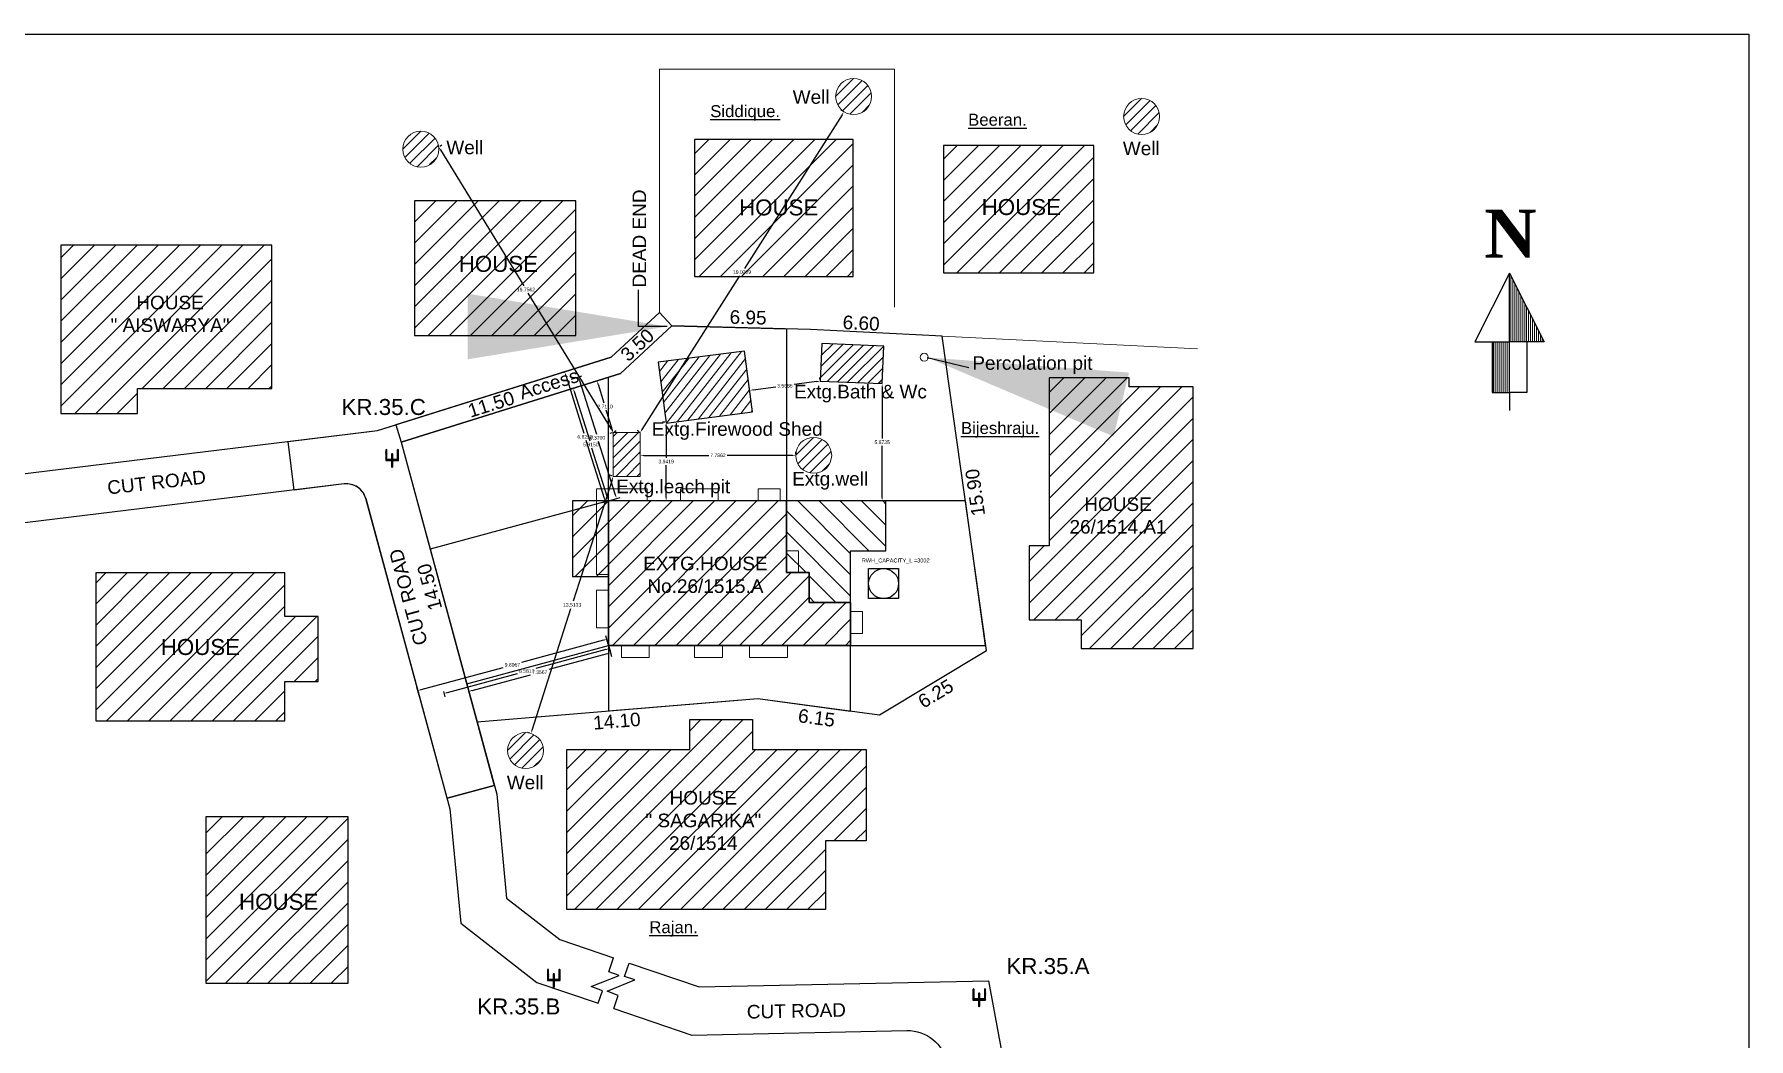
# Model space of a CAD drawing. Header units: metres. Extents: x 14 to 203, y 4 to 269.
# Drawn here: x 69.4 to 155.3, y 57.3 to 107.6 of the extents above; entities that cross this region are included whole.
import ezdxf

# ---------------------------------------------------------------- set-up
doc = ezdxf.new("R2010")
doc.units = ezdxf.units.M
doc.header["$MEASUREMENT"] = 0
doc.linetypes.add('ACAD_ISO02W100', pattern=[15, 12, -3])
for name, color, linetype, plot in [('BLK_1_COVERED_AREA', 140, 'Continuous', False), ('CULD_1', 6, 'Continuous', False), ('DIST_BETWEEN_BLK_2_BLK_1', 130, 'Continuous', False), ('DIST_BETWEEN_BLK_2_BLK_3', 130, 'Continuous', False), ('DIST_BETWEEN_BLK_3_BLK_1', 130, 'Continuous', False), ('DIST_CL_ROAD', 7, 'Continuous', False), ('DIST_WELL', 7, 'Continuous', False), ('LANE_1', 5, 'Continuous', False), ('PLOT_BOUNDARY', 70, 'Continuous', False), ('RWH', 130, 'Continuous', False), ('SHORTEST_DIST_TO_ROAD', 7, 'Continuous', False), ('WASTE_DISPOSAL', 7, 'Continuous', False), ('WELL', 7, 'Continuous', False)]:
    doc.layers.add(name, color=color, linetype=linetype, plot=plot)
for name, color, linetype in [('BLK_1_LVL_0_BLDG_FOOT_PRINT', 1, 'Continuous'), ('BLK_2_COVERED_AREA', 140, 'Continuous'), ('BLK_2_LVL_0_BLDG_FOOT_PRINT', 1, 'Continuous'), ('BLK_3_COVERED_AREA', 140, 'Continuous'), ('BLK_3_LVL_0_BLDG_FOOT_PRINT', 1, 'Continuous'), ('BLK_3_LVL_0_FRONT_YARD', 2, 'Continuous'), ('BLK_3_LVL_0_REAR_YARD', 11, 'Continuous'), ('BLK_3_LVL_0_SIDE_YARD1', 171, 'Continuous'), ('BLK_3_LVL_0_SIDE_YARD2', 102, 'Continuous'), ('BLK_3_MAX_HEIGHT_CAL', 7, 'Continuous'), ('BLK_3_SHADE_OVERHANG', 6, 'Continuous')]:
    doc.layers.add(name, color=color, linetype=linetype)
doc.styles.get("Standard").update_dxf_attribs({"font": 'ARIAL.TTF'})
doc.dimstyles.get("Standard").update_dxf_attribs({"dimtxt": 0.18, "dimasz": 0.18, "dimexe": 0.18, "dimexo": 0.0625, "dimgap": 0.09, "dimtad": 0, "dimtih": 1, "dimtoh": 1, "dimdec": 4, "dimzin": 0, "dimdsep": 46, "dimtxsty": 'Standard', "dimcen": 0.09, "dimadec": 0, "dimazin": 0, "dimtfac": 1, "dimtdec": 4, "dimtofl": 0, "dimtmove": 0, "dimatfit": 3, "dimfxl": 1, "dimtolj": 1, "dimtzin": 0, "dimarcsym": 0})
doc.dimstyles.new('two', dxfattribs={"dimtxt": 15, "dimasz": 10, "dimexe": 0.18, "dimexo": 0.0625, "dimgap": 0.09, "dimtad": 0, "dimdec": 0, "dimzin": 0, "dimdsep": 46, "dimtxsty": 'Standard', "dimcen": 0.09, "dimadec": 0, "dimazin": 0, "dimtfac": 1, "dimtdec": 0, "dimtofl": 0, "dimtmove": 0, "dimatfit": 3, "dimfxl": 0.18, "dimtolj": 1, "dimtzin": 0, "dimarcsym": 0})
pattern_1 = [(45, (-4723.24305, 377.61455), (-0.265165043, 0.265165043), [])]
pattern_2 = [(45, (-4723.24305, 377.61455), (-0.53033009, 0.53033009), [])]

# ---------------------------------------------------------------- blocks, each defined once
blk = doc.blocks.new('*D89')
at = {"layer": 'Defpoints', "color": 0, "transparency": 16777216}
for p in [(99.775, 86.487), (99.775, 86.487), (107.562, 86.487)]:
    blk.add_point(p, dxfattribs=at)
at = {"layer": 'DIST_WELL', "color": 0, "lineweight": -2, "transparency": 16777216}
for p, q in [((99.775, 86.55), (99.775, 86.667)), ((99.955, 86.487), (103.207, 86.487)), ((107.382, 86.487), (104.131, 86.487)), ((107.562, 86.55), (107.562, 86.667))]:
    blk.add_line(p, q, dxfattribs=at)
at = {"layer": 'DIST_WELL', "color": 0, "transparency": 16777216}
for points in [[(99.955, 86.517), (99.955, 86.457), (99.775, 86.487)], [(107.382, 86.517), (107.382, 86.457), (107.562, 86.487)]]:
    blk.add_solid(points, dxfattribs=at)
at = {"layer": 'DIST_WELL', "color": 0, "transparency": 16777216, "insert": (103.669, 86.487), "char_height": 0.18, "attachment_point": 5}
blk.add_mtext('\\A1;7.7862', dxfattribs=at)
blk = doc.blocks.new('*D90')
at = {"layer": 'Defpoints', "color": 0, "transparency": 16777216}
for p in [(97.613, 90.223), (97.613, 90.223), (98.425, 87.636)]:
    blk.add_point(p, dxfattribs=at)
at = {"layer": 'DIST_WELL', "color": 0, "lineweight": -2, "transparency": 16777216}
for p, q in [((97.554, 90.204), (97.442, 90.169)), ((97.667, 90.051), (97.962, 89.111)), ((98.372, 87.808), (98.077, 88.748)), ((98.366, 87.617), (98.254, 87.582))]:
    blk.add_line(p, q, dxfattribs=at)
at = {"layer": 'DIST_WELL', "color": 0, "transparency": 16777216}
for points in [[(97.696, 90.06), (97.639, 90.042), (97.613, 90.223)], [(98.4, 87.817), (98.343, 87.799), (98.425, 87.636)]]:
    blk.add_solid(points, dxfattribs=at)
at = {"layer": 'DIST_WELL', "color": 0, "transparency": 16777216, "insert": (98.019, 88.929), "char_height": 0.18, "attachment_point": 5}
blk.add_mtext('\\A1;2.7110', dxfattribs=at)
blk = doc.blocks.new('*D91')
at = {"layer": 'Defpoints', "color": 0, "transparency": 16777216}
for p in [(89.688, 101.934), (89.688, 101.934), (98.425, 87.636)]:
    blk.add_point(p, dxfattribs=at)
at = {"layer": 'DIST_WELL', "color": 0, "lineweight": -2, "transparency": 16777216}
for p, q in [((89.741, 101.967), (89.842, 102.028)), ((89.782, 101.78), (93.946, 94.967)), ((98.332, 87.79), (94.168, 94.603)), ((98.479, 87.669), (98.579, 87.73))]:
    blk.add_line(p, q, dxfattribs=at)
at = {"layer": 'DIST_WELL', "color": 0, "transparency": 16777216}
for points in [[(89.807, 101.796), (89.756, 101.765), (89.688, 101.934)], [(98.357, 87.805), (98.306, 87.774), (98.425, 87.636)]]:
    blk.add_solid(points, dxfattribs=at)
at = {"layer": 'DIST_WELL', "color": 0, "transparency": 16777216, "insert": (94.057, 94.785), "char_height": 0.18, "attachment_point": 5}
blk.add_mtext('\\A1;16.7562', dxfattribs=at)
blk = doc.blocks.new('*D92')
at = {"layer": 'Defpoints', "color": 0, "transparency": 16777216}
for p in [(109.978, 103.689), (109.978, 103.689), (99.775, 87.636)]:
    blk.add_point(p, dxfattribs=at)
at = {"layer": 'DIST_WELL', "color": 0, "lineweight": -2, "transparency": 16777216}
for p, q in [((109.881, 103.537), (104.992, 95.845)), ((109.925, 103.723), (109.826, 103.786)), ((99.872, 87.788), (104.761, 95.481)), ((99.723, 87.67), (99.624, 87.733))]:
    blk.add_line(p, q, dxfattribs=at)
at = {"layer": 'DIST_WELL', "color": 0, "transparency": 16777216}
for points in [[(109.856, 103.553), (109.907, 103.521), (109.978, 103.689)], [(99.847, 87.804), (99.897, 87.772), (99.775, 87.636)]]:
    blk.add_solid(points, dxfattribs=at)
at = {"layer": 'DIST_WELL', "color": 0, "transparency": 16777216, "insert": (104.877, 95.663), "char_height": 0.18, "attachment_point": 5}
blk.add_mtext('\\A1;19.0209', dxfattribs=at)
blk = doc.blocks.new('*D93')
at = {"layer": 'Defpoints', "color": 0, "transparency": 16777216}
for p in [(98.425, 85.436), (94.311, 72.564), (94.311, 72.564)]:
    blk.add_point(p, dxfattribs=at)
at = {"layer": 'DIST_WELL', "color": 0, "lineweight": -2, "transparency": 16777216}
for p, q in [((98.371, 85.265), (96.427, 79.182)), ((98.366, 85.455), (98.254, 85.491)), ((94.366, 72.736), (96.31, 78.818)), ((94.252, 72.583), (94.14, 72.619))]:
    blk.add_line(p, q, dxfattribs=at)
at = {"layer": 'DIST_WELL', "color": 0, "transparency": 16777216}
for points in [[(98.342, 85.274), (98.399, 85.256), (98.425, 85.436)], [(94.338, 72.745), (94.395, 72.727), (94.311, 72.564)]]:
    blk.add_solid(points, dxfattribs=at)
at = {"layer": 'DIST_WELL', "color": 0, "transparency": 16777216, "insert": (96.368, 79), "char_height": 0.18, "attachment_point": 5}
blk.add_mtext('\\A1;13.5133', dxfattribs=at)
blk = doc.blocks.new('*D94')
at = {"layer": 'Defpoints', "color": 0, "transparency": 16777216}
for p in [(98.192, 76.975), (91.092, 75.05), (91.194, 74.671)]:
    blk.add_point(p, dxfattribs=at)
at = {"layer": 'SHORTEST_DIST_TO_ROAD', "color": 0, "lineweight": -2, "transparency": 16777216}
for p, q in [((98.121, 76.549), (95.207, 75.759)), ((98.208, 76.914), (98.342, 76.423)), ((91.108, 74.989), (91.241, 74.498)), ((91.368, 74.718), (94.282, 75.508))]:
    blk.add_line(p, q, dxfattribs=at)
at = {"layer": 'SHORTEST_DIST_TO_ROAD', "color": 0, "transparency": 16777216}
for points in [[(98.113, 76.578), (98.129, 76.52), (98.295, 76.596)], [(91.36, 74.747), (91.376, 74.689), (91.194, 74.671)]]:
    blk.add_solid(points, dxfattribs=at)
at = {"layer": 'SHORTEST_DIST_TO_ROAD', "color": 0, "transparency": 16777216, "insert": (94.744, 75.634), "char_height": 0.18, "attachment_point": 5}
blk.add_mtext('\\A1;7.3567', dxfattribs=at)
blk = doc.blocks.new('*D66')
at = {"layer": 'Defpoints', "color": 0, "transparency": 16777216}
for p in [(98.192, 76.975), (89.909, 74.729), (89.953, 74.568)]:
    blk.add_point(p, dxfattribs=at)
at = {"layer": 'DIST_CL_ROAD', "color": 0, "lineweight": -2, "transparency": 16777216}
for p, q in [((98.062, 76.766), (94.558, 75.817)), ((98.208, 76.914), (98.283, 76.64)), ((90.127, 74.615), (93.631, 75.565)), ((89.926, 74.669), (90, 74.394))]:
    blk.add_line(p, q, dxfattribs=at)
at = {"layer": 'DIST_CL_ROAD', "color": 0, "transparency": 16777216}
for points in [[(98.054, 76.795), (98.07, 76.738), (98.236, 76.814)], [(90.119, 74.644), (90.135, 74.586), (89.953, 74.568)]]:
    blk.add_solid(points, dxfattribs=at)
at = {"layer": 'DIST_CL_ROAD', "color": 0, "transparency": 16777216, "insert": (94.094, 75.691), "char_height": 0.18, "attachment_point": 5}
blk.add_mtext('\\A1;8.5817', dxfattribs=at)
blk = doc.blocks.new('*D96')
at = {"layer": 'Defpoints', "color": 0, "transparency": 16777216}
for p in [(96.42, 89.848), (96.42, 89.848), (98.192, 84.205)]:
    blk.add_point(p, dxfattribs=at)
at = {"layer": 'SHORTEST_DIST_TO_ROAD', "color": 0, "lineweight": -2, "transparency": 16777216}
for p, q in [((96.361, 89.829), (96.248, 89.794)), ((96.474, 89.676), (97.249, 87.208)), ((98.138, 84.376), (97.363, 86.844)), ((98.132, 84.186), (98.02, 84.151))]:
    blk.add_line(p, q, dxfattribs=at)
at = {"layer": 'SHORTEST_DIST_TO_ROAD', "color": 0, "transparency": 16777216}
for points in [[(96.503, 89.685), (96.445, 89.667), (96.42, 89.848)], [(98.167, 84.385), (98.109, 84.367), (98.192, 84.205)]]:
    blk.add_solid(points, dxfattribs=at)
at = {"layer": 'SHORTEST_DIST_TO_ROAD', "color": 0, "transparency": 16777216, "insert": (97.306, 87.026), "char_height": 0.18, "attachment_point": 5}
blk.add_mtext('\\A1;5.9150', dxfattribs=at)
blk = doc.blocks.new('*D98')
at = {"layer": 'Defpoints', "color": 0, "transparency": 16777216}
for p in [(96.284, 90.282), (96.685, 90.408), (98.192, 84.205)]:
    blk.add_point(p, dxfattribs=at)
at = {"layer": 'DIST_CL_ROAD', "color": 0, "lineweight": -2, "transparency": 16777216}
for p, q in [((96.344, 90.301), (96.857, 90.462)), ((96.739, 90.236), (97.582, 87.551)), ((98.539, 84.502), (97.696, 87.187)), ((98.252, 84.223), (98.765, 84.385))]:
    blk.add_line(p, q, dxfattribs=at)
at = {"layer": 'DIST_CL_ROAD', "color": 0, "transparency": 16777216}
for points in [[(96.768, 90.245), (96.71, 90.227), (96.685, 90.408)], [(98.568, 84.511), (98.511, 84.493), (98.593, 84.331)]]:
    blk.add_solid(points, dxfattribs=at)
at = {"layer": 'DIST_CL_ROAD', "color": 0, "transparency": 16777216, "insert": (97.639, 87.369), "char_height": 0.18, "attachment_point": 5}
blk.add_mtext('\\A1;6.3700', dxfattribs=at)
blk = doc.blocks.new('*D99')
at = {"layer": 'BLK_3_MAX_HEIGHT_CAL', "color": 0, "lineweight": -2, "transparency": 16777216}
for p, q in [((98.176, 77.035), (98.062, 77.455)), ((97.935, 77.234), (93.84, 76.124)), ((88.818, 74.762), (92.913, 75.873)), ((88.711, 74.469), (88.597, 74.889))]:
    blk.add_line(p, q, dxfattribs=at)
at = {"layer": 'BLK_3_MAX_HEIGHT_CAL', "color": 0, "transparency": 16777216}
for points in [[(97.927, 77.263), (97.943, 77.205), (98.109, 77.281)], [(88.81, 74.791), (88.825, 74.733), (88.644, 74.715)]]:
    blk.add_solid(points, dxfattribs=at)
at = {"layer": 'Defpoints', "color": 0, "transparency": 16777216}
for p in [(98.192, 76.975), (88.644, 74.715), (88.727, 74.409)]:
    blk.add_point(p, dxfattribs=at)
at = {"layer": 'BLK_3_MAX_HEIGHT_CAL', "color": 0, "transparency": 16777216, "insert": (93.376, 75.998), "char_height": 0.18, "attachment_point": 5}
blk.add_mtext('\\A1;9.8067', dxfattribs=at)
blk = doc.blocks.new('*D100')
at = {"layer": 'BLK_3_MAX_HEIGHT_CAL', "color": 0, "lineweight": -2, "transparency": 16777216}
for p, q in [((96.088, 90.698), (95.823, 90.614)), ((96.048, 90.496), (96.959, 87.594)), ((97.985, 84.328), (97.074, 87.23)), ((98.132, 84.186), (97.867, 84.103))]:
    blk.add_line(p, q, dxfattribs=at)
at = {"layer": 'BLK_3_MAX_HEIGHT_CAL', "color": 0, "transparency": 16777216}
for points in [[(96.077, 90.505), (96.02, 90.487), (95.994, 90.668)], [(98.013, 84.337), (97.956, 84.319), (98.039, 84.157)]]:
    blk.add_solid(points, dxfattribs=at)
at = {"layer": 'Defpoints', "color": 0, "transparency": 16777216}
for p in [(95.994, 90.668), (96.148, 90.716), (98.192, 84.205)]:
    blk.add_point(p, dxfattribs=at)
at = {"layer": 'BLK_3_MAX_HEIGHT_CAL', "color": 0, "transparency": 16777216, "insert": (97.017, 87.412), "char_height": 0.18, "attachment_point": 5}
blk.add_mtext('\\A1;6.8250', dxfattribs=at)
blk = doc.blocks.new('*D104')
at = {"layer": 'Defpoints', "color": 0, "transparency": 16777216}
for p in [(108.792, 90.202), (105.253, 89.741), (105.253, 89.741)]:
    blk.add_point(p, dxfattribs=at)
at = {"layer": 'DIST_BETWEEN_BLK_2_BLK_1', "color": 0, "lineweight": -2, "transparency": 16777216}
for p, q in [((108.613, 90.179), (107.487, 90.032)), ((108.784, 90.264), (108.768, 90.381)), ((105.245, 89.803), (105.23, 89.919)), ((105.432, 89.764), (106.558, 89.911))]:
    blk.add_line(p, q, dxfattribs=at)
at = {"layer": 'DIST_BETWEEN_BLK_2_BLK_1', "color": 0, "transparency": 16777216}
for points in [[(108.609, 90.209), (108.617, 90.149), (108.792, 90.202)], [(105.428, 89.794), (105.435, 89.734), (105.253, 89.741)]]:
    blk.add_solid(points, dxfattribs=at)
at = {"layer": 'DIST_BETWEEN_BLK_2_BLK_1', "color": 0, "transparency": 16777216, "insert": (107.022, 89.972), "char_height": 0.18, "attachment_point": 5}
blk.add_mtext('\\A1;3.5685', dxfattribs=at)
blk = doc.blocks.new('*D105')
at = {"layer": 'Defpoints', "color": 0, "transparency": 16777216}
for p in [(111.889, 90.078), (111.889, 84.205), (111.889, 84.205)]:
    blk.add_point(p, dxfattribs=at)
at = {"layer": 'DIST_BETWEEN_BLK_3_BLK_1', "color": 0, "lineweight": -2, "transparency": 16777216}
for p, q in [((111.827, 90.078), (111.709, 90.078)), ((111.889, 89.898), (111.889, 87.323)), ((111.889, 84.385), (111.889, 86.959)), ((111.827, 84.205), (111.709, 84.205))]:
    blk.add_line(p, q, dxfattribs=at)
at = {"layer": 'DIST_BETWEEN_BLK_3_BLK_1', "color": 0, "transparency": 16777216}
for points in [[(111.859, 89.898), (111.919, 89.898), (111.889, 90.078)], [(111.859, 84.385), (111.919, 84.385), (111.889, 84.205)]]:
    blk.add_solid(points, dxfattribs=at)
at = {"layer": 'DIST_BETWEEN_BLK_3_BLK_1', "color": 0, "transparency": 16777216, "insert": (111.889, 87.141), "char_height": 0.18, "attachment_point": 5}
blk.add_mtext('\\A1;5.8735', dxfattribs=at)
blk = doc.blocks.new('*D106')
at = {"layer": 'Defpoints', "color": 0, "transparency": 16777216}
for p in [(101.074, 88.147), (101.074, 84.205), (101.074, 84.205)]:
    blk.add_point(p, dxfattribs=at)
at = {"layer": 'DIST_BETWEEN_BLK_2_BLK_3', "color": 0, "lineweight": -2, "transparency": 16777216}
for p, q in [((101.012, 88.147), (100.894, 88.147)), ((101.074, 87.967), (101.074, 86.358)), ((101.074, 84.385), (101.074, 85.994)), ((101.012, 84.205), (100.894, 84.205))]:
    blk.add_line(p, q, dxfattribs=at)
at = {"layer": 'DIST_BETWEEN_BLK_2_BLK_3', "color": 0, "transparency": 16777216}
for points in [[(101.044, 87.967), (101.104, 87.967), (101.074, 88.147)], [(101.044, 84.385), (101.104, 84.385), (101.074, 84.205)]]:
    blk.add_solid(points, dxfattribs=at)
at = {"layer": 'DIST_BETWEEN_BLK_2_BLK_3', "color": 0, "transparency": 16777216, "insert": (101.074, 86.176), "char_height": 0.18, "attachment_point": 5}
blk.add_mtext('\\A1;3.9419', dxfattribs=at)

msp = doc.modelspace()

# ---------------------------------------------------------------- hatches: boundary and pattern name
at = {"lineweight": 9, "ltscale": 1.5}
h = msp.add_hatch(dxfattribs=at)
h.set_pattern_fill('ANSI31', color=256, scale=3, style=0)
h.set_pattern_definition([(45, (-4721.244, 395.5764), (-0.265165043, 0.265165043), [])])
h.paths.add_polyline_path([(111.36073, 104.44886, 1), (109.56073, 104.44886, 1)])
h = msp.add_hatch(dxfattribs=at)
h.set_pattern_fill('ANSI31', color=256, scale=3, style=0)
h.set_pattern_definition([(45, (-4706.82622, 394.57726), (-0.265165043, 0.265165043), [])])
h.paths.add_polyline_path([(125.77853, 103.44973, 1), (123.97853, 103.44973, 1)])
h = msp.add_hatch(dxfattribs=at)
h.set_pattern_fill('ANSI31', color=256, scale=3, style=0)
h.set_pattern_definition([(45, (-4742.90914, 392.9449), (-0.265165043, 0.265165043), [])])
h.paths.add_polyline_path([(89.69561, 101.81739, 1), (87.89561, 101.81739, 1)])
h = msp.add_hatch(dxfattribs=at)
h.set_pattern_fill('ANSI31', color=256, scale=6, style=0)
h.set_pattern_definition(pattern_2)
h.paths.add_polyline_path([(110.44067, 95.44573), (110.44067, 102.29958), (102.49451, 102.29958), (102.49451, 95.44573)])
h.paths.add_polyline_path([(107.15595, 100.28167), (108.55389, 102.48126), (109.48889, 101.88702), (108.09095, 99.68743)], flags=9)
h.paths.add_polyline_path([(104.62091, 99.50925), (108.79848, 99.50925), (108.79848, 98.27594), (104.62091, 98.27594)], flags=24)
h = msp.add_hatch(dxfattribs=at)
h.set_pattern_fill('ANSI31', color=256, scale=6, style=0)
h.set_pattern_definition(pattern_2)
h.paths.add_polyline_path([(122.47773, 95.62391), (122.47773, 102.00213), (114.96033, 102.00213), (114.96033, 95.62391)])
h.paths.add_polyline_path([(116.74298, 99.52608), (120.96781, 99.52608), (120.96781, 98.29825), (116.74298, 98.29825)], flags=24)
h = msp.add_hatch(dxfattribs=at)
h.set_pattern_fill('ANSI31', color=256, scale=6, style=0)
h.set_pattern_definition(pattern_2)
h.paths.add_polyline_path([(88.47309, 99.22865), (88.47309, 92.49193), (96.54697, 92.49193), (96.54697, 99.22865)])
h.paths.add_polyline_path([(94.15452, 94.88876), (95.60918, 92.73893), (94.68898, 92.11629), (93.23432, 94.26612)], flags=9)
h.paths.add_polyline_path([(90.58957, 96.68353), (94.76714, 96.68353), (94.76714, 95.45022), (90.58957, 95.45022)], flags=24)
h = msp.add_hatch(dxfattribs=at)
h.set_pattern_fill('ANSI31', color=256, scale=6, style=0)
h.set_pattern_definition(pattern_2)
h.paths.add_polyline_path([(70.78007, 97.00301), (70.78007, 88.57924), (74.61539, 88.57924), (74.61539, 89.83294), (81.3383, 89.83294), (81.3383, 97.00301)])
h.paths.add_polyline_path([(73.00238, 94.64679), (79.47791, 94.64679), (79.47791, 92.45464), (73.00238, 92.45464)], flags=24)
at = {"lineweight": 5, "ltscale": 2}
h = msp.add_hatch(dxfattribs=at)
h.set_pattern_fill('ANSI31', color=256, scale=0.784, angle=225, style=0)
h.set_pattern_definition([(270, (229.90258, -32.17085), (0.098, -1e-16), [])])
h.paths.add_polyline_path([(143.29282, 95.59945), (143.29282, 92.17465), (145.02649, 92.17465)])
h.paths.add_polyline_path([(143.29282, 89.62622), (143.29282, 92.17465), (142.42598, 92.17465), (142.42598, 89.62622)])
at = {"lineweight": 9, "ltscale": 1.5}
h = msp.add_hatch(dxfattribs=at)
h.set_pattern_fill('ANSI31', color=256, scale=3, style=0)
h.set_pattern_definition(pattern_1)
h.paths.add_polyline_path([(111.88926, 90.07819), (111.96441, 91.95669), (108.86689, 92.08062), (108.79173, 90.20212)])
h = msp.add_hatch(dxfattribs=at)
h.set_pattern_fill('ANSI31', color=256, scale=3, angle=7, style=0)
h.set_pattern_definition([(52, (-4723.24305, 377.61455), (-0.295504033, 0.230873053), [])])
h.paths.add_polyline_path([(105.39356, 88.66329), (104.9968, 91.70755), (100.68328, 91.14537), (101.08004, 88.10111)])
h = msp.add_hatch(dxfattribs=at)
h.set_pattern_fill('ANSI31', color=256, scale=6, style=0)
h.set_pattern_definition(pattern_2)
h.paths.add_polyline_path([(120.25354, 90.36054), (120.25354, 81.96054), (119.25354, 81.96054), (119.25354, 78.26054), (121.85354, 78.26054), (121.85354, 76.81054), (127.45354, 76.81054), (127.45354, 89.91054), (124.25354, 89.91054), (124.25354, 90.36054)])
h.paths.add_polyline_path([(120.83006, 84.55245), (126.56348, 84.55245), (126.56348, 82.21553), (120.83006, 82.21553)], flags=24)
h = msp.add_hatch(dxfattribs=at)
h.set_pattern_fill('ANSI31', color=256, scale=3, style=0)
h.set_pattern_definition(pattern_1)
h.paths.add_polyline_path([(99.77546, 87.63618), (98.42546, 87.63618), (98.42546, 85.43618), (99.77546, 85.43618)])
at = {"ltscale": 1.5}
h = msp.add_hatch(dxfattribs=at)
h.set_pattern_fill('ANSI31', color=256, scale=0.2, angle=90, style=0)
h.set_pattern_definition([(135, (-1337.908458, -2982.512028), (-0.01767766953, -0.01767766953), [])])
h.paths.add_polyline_path([(87.32866, 86.54291, -1), (87.38866, 86.54291), (87.38866, 86.28282), (87.61686, 86.28282), (87.61686, 86.75035, -1), (87.67686, 86.75035), (87.67686, 86.22282), (87.38866, 86.22282), (87.38866, 85.91329, -1), (87.32866, 85.91329), (87.32866, 86.22282), (87.04047, 86.22282), (87.04047, 86.75035, -1), (87.10047, 86.75035), (87.10047, 86.28282), (87.32866, 86.28282)])
at = {"lineweight": 9, "ltscale": 1.5}
h = msp.add_hatch(dxfattribs=at)
h.set_pattern_fill('ANSI31', color=256, scale=3, style=0)
h.set_pattern_definition(pattern_1)
h.paths.add_polyline_path([(109.36169, 86.48702, 1), (107.56169, 86.48702, 1)])
h = msp.add_hatch(dxfattribs=at)
h.set_pattern_fill('ANSI31', color=256, scale=6, angle=270, style=0)
h.set_pattern_definition([(315, (-4723.24305, 377.61455), (0.53033009, 0.53033009), [])])
h.paths.add_polyline_path([(110.31203, 81.71472), (112.07203, 81.71472), (112.07203, 84.20472), (107.10203, 84.20472), (107.10203, 80.61472), (108.23203, 80.61472), (108.23203, 79.12472), (110.31203, 79.12472)])
h.paths.add_polyline_path([(110.43346, 85.05183), (112.72185, 85.05183), (112.72185, 83.94078), (110.43346, 83.94078)], flags=9)
h = msp.add_hatch(dxfattribs=at)
h.set_pattern_fill('ANSI31', color=256, scale=6, style=0)
h.set_pattern_definition([(45, (-4529.4388, 480.9202), (-0.53033009, 0.53033009), [])])
h.paths.add_polyline_path([(98.19203, 84.20472), (96.39203, 84.20472), (96.39203, 80.41472), (98.19203, 80.41472)])
h.paths.add_polyline_path([(110.31203, 76.97472), (110.31203, 79.12472), (108.23203, 79.12472), (108.23203, 80.61472), (107.10203, 80.61472), (107.10203, 84.20472), (98.19203, 84.20472), (98.19203, 76.97472)])
h.paths.add_polyline_path([(99.63212, 81.67135), (106.44833, 81.67135), (106.44833, 79.33443), (99.63212, 79.33443)], flags=24)
h = msp.add_hatch(dxfattribs=at)
h.set_pattern_fill('ANSI31', color=256, scale=6, style=0)
h.set_pattern_definition(pattern_2)
h.paths.add_polyline_path([(72.52941, 80.5985), (72.52941, 73.19883), (81.98378, 73.19883), (81.98378, 75.16869), (83.65219, 75.16869), (83.65219, 78.4266), (81.98378, 78.4266), (81.98378, 80.5985)])
h.paths.add_polyline_path([(75.67119, 77.50485), (79.84876, 77.50485), (79.84876, 76.27153), (75.67119, 76.27153)], flags=24)
h = msp.add_hatch(dxfattribs=at)
h.set_pattern_fill('ANSI31', color=256, scale=6, style=0)
h.set_pattern_definition(pattern_2)
h.paths.add_polyline_path([(105.40295, 71.76629), (105.40295, 73.26049), (102.25936, 73.26049), (102.25936, 71.76629), (96.10928, 71.76629), (96.10928, 63.75247), (109.04481, 63.75247), (109.04481, 67.18294), (111.0849, 67.18294), (111.0849, 71.76629)])
h.paths.add_polyline_path([(99.76136, 69.85498), (106.10993, 69.85498), (106.10993, 66.37239), (99.76136, 66.37239)], flags=24)
h = msp.add_hatch(dxfattribs=at)
h.set_pattern_fill('ANSI31', color=256, scale=3, style=0)
h.set_pattern_definition([(45, (-4737.6674, 362.8346), (-0.265165043, 0.265165043), [])])
h.paths.add_polyline_path([(94.93734, 71.70709, 1), (93.13734, 71.70709, 1)])
h = msp.add_hatch(dxfattribs=at)
h.set_pattern_fill('ANSI31', color=256, scale=6, style=0)
h.set_pattern_definition(pattern_2)
h.paths.add_polyline_path([(78.03903, 68.38549), (78.03903, 60.05926), (85.15523, 60.05926), (85.15523, 68.38549)])
h.paths.add_polyline_path([(79.58952, 64.74888), (83.76709, 64.74888), (83.76709, 63.51557), (79.58952, 63.51557)], flags=24)
at = {"ltscale": 1.5}
h = msp.add_hatch(dxfattribs=at)
h.set_pattern_fill('ANSI31', color=256, scale=0.2, angle=90, style=0)
h.set_pattern_definition([(135, (-1329.818792, -3008.538124), (-0.01767766953, -0.01767766953), [])])
h.paths.add_polyline_path([(95.41833, 60.51681, -1), (95.47833, 60.51681), (95.47833, 60.25672), (95.70653, 60.25672), (95.70653, 60.72425, -1), (95.76653, 60.72425), (95.76653, 60.19672), (95.47833, 60.19672), (95.47833, 59.8872, -1), (95.41833, 59.8872), (95.41833, 60.19672), (95.13013, 60.19672), (95.13013, 60.72425, -1), (95.19013, 60.72425), (95.19013, 60.25672), (95.41833, 60.25672)])
h = msp.add_hatch(dxfattribs=at)
h.set_pattern_fill('ANSI31', color=256, scale=0.2, angle=90, style=0)
h.set_pattern_definition([(135, (-1308.520344, -3009.514572), (-0.01767766953, -0.01767766953), [])])
h.paths.add_polyline_path([(116.71678, 59.54036, -1), (116.77678, 59.54036), (116.77678, 59.28027), (117.00498, 59.28027), (117.00498, 59.74781, -1), (117.06498, 59.74781), (117.06498, 59.22027), (116.77678, 59.22027), (116.77678, 58.91075, -1), (116.71678, 58.91075), (116.71678, 59.22027), (116.42858, 59.22027), (116.42858, 59.74781, -1), (116.48858, 59.74781), (116.48858, 59.28027), (116.71678, 59.28027)])

# ---------------------------------------------------------------- linework, layer by layer
at = {"ltscale": 2.5}
for p, q in [((143.29282, 95.59945), (141.55914, 92.17465)), ((143.29282, 89.62622), (143.29282, 95.59945)), ((143.29282, 95.59945), (145.02649, 92.17465)), ((141.55914, 92.17465), (143.29282, 92.17465)), ((142.42598, 92.17465), (142.42598, 89.62622)), ((145.02649, 92.17465), (143.29282, 92.17465)), ((144.15966, 92.17465), (144.15966, 89.62622)), ((142.42598, 89.62622), (143.29282, 89.62622)), ((144.15966, 89.62622), (143.29282, 89.62622)), ((143.29282, 89.62622), (143.29282, 88.73022))]:
    msp.add_line(p, q, dxfattribs=at)
at = {"linetype": 'ACAD_ISO02W100', "lineweight": 9, "ltscale": 1.5}
msp.add_line((114.89289, 92.46002), (127.66905, 91.81383), dxfattribs=at)
for p, q in [((82.44523, 84.74973), (82.14895, 87.18175)), ((90.10537, 69.32465), (92.47, 69.96576))]:
    msp.add_line(p, q)
at = {"ltscale": 1.5}
for p, q in [((84.95255, 85.05519), (65.99222, 82.74535)), ((98.21053, 60.63197), (98.44732, 61.33037)), ((98.99745, 60.40329), (99.22264, 61.0675)), ((97.32904, 59.89065), (98.72711, 60.45683)), ((98.11596, 59.66198), (99.51402, 60.22815)), ((98.72711, 60.45683), (98.21053, 60.63197)), ((99.51402, 60.22815), (98.99745, 60.40329)), ((97.88885, 59.68319), (97.32904, 59.89065)), ((97.6767, 59.05745), (97.88885, 59.68319)), ((98.67577, 59.45452), (98.11596, 59.66198)), ((98.45202, 58.79458), (98.67577, 59.45452))]:
    msp.add_line(p, q, dxfattribs=at)
for points in [[(63.62485, 107.56536), (155.26946, 107.56536), (155.26946, 3.64558), (63.62485, 3.64558)], [(102.49451, 95.44573), (110.44067, 95.44573), (110.44067, 102.29958), (102.49451, 102.29958)], [(114.96033, 95.62391), (122.47773, 95.62391), (122.47773, 102.00213), (114.96033, 102.00213)], [(88.47309, 92.49193), (96.54697, 92.49193), (96.54697, 99.22865), (88.47309, 99.22865)], [(85.15523, 68.38549), (78.03903, 68.38549), (78.03903, 60.05926), (85.15523, 60.05926)]]:
    msp.add_lwpolyline(points, close=True, dxfattribs=at)
at = {"linetype": 'ACAD_ISO02W100', "lineweight": 9, "ltscale": 1.5}
msp.add_lwpolyline([(100.73556, 93.63492), (100.73556, 105.81739), (112.50924, 105.81739), (112.50924, 93.9024)], dxfattribs=at)
at = {"ltscale": 1.5}
for points in [[(74.61539, 88.57924), (74.61539, 89.83294), (81.3383, 89.83294), (81.3383, 97.00301), (70.78007, 97.00301), (70.78007, 88.57924), (74.61539, 88.57924)], [(65.69594, 85.17737), (86.62804, 87.72742), (98.31636, 91.3972), (100.73556, 93.63492), (101.35349, 92.96688)], [(127.45354, 76.81054), (127.45354, 89.91054), (124.25354, 89.91054), (124.25354, 90.36054), (120.25354, 90.36054), (120.25354, 81.96054), (119.25354, 81.96054), (119.25354, 78.26054), (121.85354, 78.26054), (121.85354, 76.81054), (127.45354, 76.81054)], [(86.03864, 84.3242), (90.24848, 68.79683), (90.79044, 63.06305), (94.59517, 60.10223), (97.6767, 59.05745)], [(81.98378, 78.4266), (81.98378, 80.5985), (72.52941, 80.5985), (72.52941, 73.19883), (81.98378, 73.19883), (81.98378, 75.16869), (83.65219, 75.16869), (83.65219, 78.4266), (81.98378, 78.4266)], [(91.6065, 73.15065), (92.5908, 69.52022), (93.08227, 64.32065), (95.74943, 62.24507), (98.44732, 61.33037)], [(102.25936, 71.76629), (102.25936, 73.26049), (105.40295, 73.26049), (105.40295, 71.76629), (111.0849, 71.76629), (111.0849, 67.18294), (109.04481, 67.18294), (109.04481, 63.75247), (96.10928, 63.75247), (96.10928, 71.76629), (102.25936, 71.76629)], [(99.22264, 61.0675), (102.73529, 59.87655), (117.21332, 60.18151), (118.72116, 52.07405)]]:
    msp.add_lwpolyline(points, dxfattribs=at)
for points in [[(87.32866, 86.22282), (87.32866, 85.91329, 1), (87.38866, 85.91329), (87.38866, 86.22282), (87.67686, 86.22282), (87.67686, 86.75035, 1), (87.61686, 86.75035), (87.61686, 86.28282), (87.38866, 86.28282), (87.38866, 86.54291, 1), (87.32866, 86.54291), (87.32866, 86.28282), (87.10047, 86.28282), (87.10047, 86.75035, 1), (87.04047, 86.75035), (87.04047, 86.22282)], [(95.41833, 60.19672), (95.41833, 59.8872, 1), (95.47833, 59.8872), (95.47833, 60.19672), (95.76653, 60.19672), (95.76653, 60.72425, 1), (95.70653, 60.72425), (95.70653, 60.25672), (95.47833, 60.25672), (95.47833, 60.51681, 1), (95.41833, 60.51681), (95.41833, 60.25672), (95.19013, 60.25672), (95.19013, 60.72425, 1), (95.13013, 60.72425), (95.13013, 60.19672)], [(116.71678, 59.22027), (116.71678, 58.91075, 1), (116.77678, 58.91075), (116.77678, 59.22027), (117.06498, 59.22027), (117.06498, 59.74781, 1), (117.00498, 59.74781), (117.00498, 59.28027), (116.77678, 59.28027), (116.77678, 59.54036, 1), (116.71678, 59.54036), (116.71678, 59.28027), (116.48858, 59.28027), (116.48858, 59.74781, 1), (116.42858, 59.74781), (116.42858, 59.22027)]]:
    msp.add_lwpolyline(points, format="xyb", close=True, dxfattribs=at)
msp.add_lwpolyline([(98.45202, 58.79458), (102.36413, 57.4682), (113.12325, 57.69483, -0.36728985), (115.13165, 56.06096), (115.96836, 51.56208)], format="xyb", dxfattribs=at)
at = {"lineweight": 13, "ltscale": 1.5}
msp.add_circle((113.99272, 91.39876), 0.2, dxfattribs=at)
at = {"ltscale": 1.5}
msp.add_arc((85.07349, 84.06253), 1, 15.169555, 96.945822, dxfattribs=at)
at = {"layer": 'BLK_1_COVERED_AREA', "ltscale": 1.5}
msp.add_lwpolyline([(104.9968, 91.70755), (100.68328, 91.14537), (101.08004, 88.10111), (105.39356, 88.66329)], close=True, dxfattribs=at)
at = {"layer": 'BLK_1_LVL_0_BLDG_FOOT_PRINT', "ltscale": 1.5}
msp.add_lwpolyline([(104.9968, 91.70755), (100.68328, 91.14537), (101.08004, 88.10111), (105.39356, 88.66329)], close=True, dxfattribs=at)
at = {"layer": 'BLK_2_COVERED_AREA', "ltscale": 1.5}
msp.add_lwpolyline([(111.96441, 91.95669), (108.86689, 92.08062), (108.79173, 90.20212), (111.88926, 90.07819)], close=True, dxfattribs=at)
at = {"layer": 'BLK_2_LVL_0_BLDG_FOOT_PRINT', "ltscale": 1.5}
msp.add_lwpolyline([(111.96441, 91.95669), (108.86689, 92.08062), (108.79173, 90.20212), (111.88926, 90.07819)], close=True, dxfattribs=at)
at = {"layer": 'BLK_3_COVERED_AREA'}
msp.add_lwpolyline([(96.39203, 84.20472), (96.39203, 80.41472), (98.19203, 80.41472), (98.19203, 76.97472), (110.31203, 76.97472), (110.31203, 81.71472), (112.07203, 81.71472), (112.07203, 84.20472)], close=True, dxfattribs=at)
at = {"layer": 'BLK_3_LVL_0_BLDG_FOOT_PRINT'}
msp.add_lwpolyline([(98.19203, 84.20472), (98.19203, 76.97472), (110.31203, 76.97472), (110.31203, 79.12472), (108.23203, 79.12472), (108.23203, 80.61472), (107.10203, 80.61472), (107.10203, 84.20472)], close=True, dxfattribs=at)
at = {"layer": 'BLK_3_LVL_0_FRONT_YARD'}
msp.add_lwpolyline([(98.19203, 84.20472), (89.26565, 81.78456), (91.09164, 75.04963), (98.19203, 76.97472)], close=True, dxfattribs=at)
at = {"layer": 'BLK_3_LVL_0_REAR_YARD'}
msp.add_lwpolyline([(107.10203, 84.20472), (98.19203, 84.20472), (98.19203, 90.40436), (98.78412, 90.59026), (101.35349, 92.96688), (107.10203, 92.82334)], close=True, dxfattribs=at)
at = {"layer": 'BLK_3_LVL_0_SIDE_YARD1'}
msp.add_lwpolyline([(110.31203, 76.97472), (98.19203, 76.97472), (98.19203, 73.69684), (105.65826, 74.31607), (110.31203, 73.68499)], close=True, dxfattribs=at)
at = {"layer": 'BLK_3_LVL_0_SIDE_YARD2'}
msp.add_lwpolyline([(107.10203, 84.20472), (107.10203, 80.61472), (108.23203, 80.61472), (108.23203, 79.12472), (110.31203, 79.12472), (110.31203, 76.97472), (117.06954, 76.97472), (116.05328, 84.20472)], close=True, dxfattribs=at)
at = {"layer": 'BLK_3_SHADE_OVERHANG', "linetype": 'ACAD_ISO02W100', "lineweight": 13, "ltscale": 1.5}
msp.add_lwpolyline([(98.19203, 79.74472), (97.59203, 79.74472), (97.59203, 77.84472), (98.19203, 77.84472), (98.19203, 76.97472), (98.83203, 76.97472), (98.83203, 76.37472), (100.23203, 76.37472), (100.23203, 76.97472), (102.49203, 76.97472), (102.49203, 76.37472), (103.89203, 76.37472), (103.89203, 76.97472), (105.24203, 76.97472), (105.24203, 76.37472), (107.14203, 76.37472), (107.14203, 76.97472), (110.31203, 76.97472), (110.31203, 77.57472), (110.91203, 77.57472), (110.91203, 78.67472), (110.31203, 78.67472), (110.31203, 79.12472), (108.23203, 79.12472), (108.23203, 80.61472), (107.70203, 80.61472), (107.70203, 81.71472), (107.10203, 81.71472), (107.10203, 84.20472), (106.77703, 84.20472), (106.77703, 84.80472), (105.67703, 84.80472), (105.67703, 84.20472), (103.68703, 84.20472), (103.68703, 84.80472), (101.78703, 84.80472), (101.78703, 84.20472), (100.12203, 84.20472), (100.12203, 84.80472), (97.59203, 84.80472), (97.59203, 80.51472), (98.19203, 80.51472), (98.19203, 79.74472)], dxfattribs=at)
at = {"layer": 'CULD_1'}
msp.add_lwpolyline([(92.47, 69.96576), (90.10537, 69.32465), (86.03864, 84.3242, 0.18032543), (85.63184, 84.89213, 0.18032543), (84.95255, 85.05519), (82.44523, 84.74973), (82.14895, 87.18175), (86.62804, 87.72742), (87.5396, 88.01362), (87.8122, 87.14541)], format="xyb", close=True, dxfattribs=at)
at = {"layer": 'LANE_1'}
msp.add_lwpolyline([(87.8122, 87.14541), (98.78412, 90.59026), (101.35349, 92.96688), (100.73556, 93.63492), (98.31636, 91.3972), (87.5396, 88.01362)], close=True, dxfattribs=at)
at = {"layer": 'PLOT_BOUNDARY', "ltscale": 1.5}
msp.add_lwpolyline([(114.89289, 92.46002), (108.30132, 92.7934), (101.35349, 92.96688), (98.78412, 90.59026), (87.8122, 87.14541), (91.6065, 73.15065), (105.65826, 74.31607), (111.75248, 73.48966), (117.10608, 76.7148)], close=True, dxfattribs=at)
at = {"layer": 'RWH'}
msp.add_lwpolyline([(111.21203, 80.81472), (112.71203, 80.81472), (112.71203, 79.31472), (111.21203, 79.31472)], close=True, dxfattribs=at)
msp.add_circle((111.96203, 80.06472), 0.75, dxfattribs=at)
at = {"layer": 'WASTE_DISPOSAL', "color": 1, "linetype": 'ACAD_ISO02W100', "lineweight": 13, "ltscale": 1.5}
msp.add_lwpolyline([(99.77546, 85.43618), (98.42546, 85.43618), (98.42546, 87.63618), (99.77546, 87.63618)], close=True, dxfattribs=at)
at = {"layer": 'WELL', "color": 1, "lineweight": 13, "ltscale": 1.5}
for centre in [(110.46073, 104.44886), (124.87853, 103.44973), (88.79561, 101.81739), (108.46169, 86.48702), (94.03734, 71.70709)]:
    msp.add_circle(centre, 0.9, dxfattribs=at)

# ---------------------------------------------------------------- texts
at = {"ltscale": 1.5}
for s, insert, char_height, width, attachment_point in [('Well', (108.33439, 104.42158), 0.68, 2.0170148, 5), ('\\A1;{\\LSiddique.}', (103.28073, 104.01739), 0.6, 3.0150414, 1), ('\\A1;{\\LBeeran.}', (116.19249, 103.5886), 0.6, 3.0150414, 1), ('Well', (90.99388, 101.89723), 0.68, 2.0170148, 5), ('Well', (124.86088, 101.85139), 0.68, 2.0170148, 5), ('HOUSE', (106.70969, 98.8926), 0.8, 1.032507, 5), ('HOUSE', (118.85539, 98.91217), 0.8, 1.032507, 5), ('HOUSE', (92.67835, 96.06688), 0.8, 1.032507, 5), ('HOUSE\\P" AISWARYA"', (76.24014, 94.47679), 0.68, 6.6242416, 2), ('\\A1;Percolation pit', (116.40192, 91.45116), 0.68, 7.3865228, 1), ('\\A1;Extg.Bath & Wc', (107.47572, 90.01821), 0.68, 7.3865228, 1), ('\\A1;Extg.Firewood Shed', (100.35785, 88.14659), 0.68, 9.6835609, 1), ('\\A1;{\\LBijeshraju.}', (115.83456, 88.1554), 0.6, 4.2691906, 1), ('\\A1;Extg.leach pit', (98.57646, 85.27098), 0.68, 6.7212225, 1), ('\\A1;Extg.well', (107.38679, 85.65534), 0.68, 4.297422, 1), ('HOUSE\\P26/1514.A1', (123.69677, 84.38245), 0.68, 4.3052381, 2), ('EXTG.HOUSE\\PNo.26/1515.A', (103.04023, 80.50289), 0.68, 1.032507, 5), ('HOUSE', (77.75997, 76.88819), 0.8, 1.032507, 5), ('Well', (94.0197, 70.10875), 0.68, 2.0170148, 5), ('HOUSE\\P" SAGARIKA"\\P26/1514', (102.93565, 69.68498), 0.68, 6.6242416, 2), ('HOUSE', (81.67831, 64.13223), 0.8, 1.032507, 5), ('\\A1;{\\LRajan.}', (100.2331, 63.16776), 0.6, 3.0150414, 1)]:
    msp.add_mtext(s, dxfattribs=dict(at, insert=insert, char_height=char_height, width=width, attachment_point=attachment_point))
at = {"ltscale": 1.5, "insert": (99.73083, 97.34373), "char_height": 0.68, "width": 5.5489848, "attachment_point": 5, "rotation": 90}
msp.add_mtext('\\A1;DEAD END', dxfattribs=at)
at = {"ltscale": 2, "insert": (142.03865, 98.78368), "char_height": 2.4, "width": 2.5320436, "attachment_point": 1}
msp.add_mtext('{\\fDutch801 Rm BT|b1|i0|c0|p18;N}', dxfattribs=at)
at = {"ltscale": 1.5, "char_height": 0.68, "attachment_point": 5}
for s, insert, rotation in [('\\A1;6.95', (105.17787, 93.38929), 358.5696649), ('\\A1;3.50', (99.63206, 92.01009), 42.7683055), ('\\A1;6.60', (110.8389, 93.10498), 357.1046018), ('\\A1;Access', (95.21015, 90.05158), 17.4307101), ('\\A1;11.50', (92.31344, 89.04153), 17.4307101), ('\\A1;CUT ROAD', (75.56463, 85.13621), 6.3938049), ('\\A1;15.90', (116.54894, 84.63163), 98.0012032), ('\\A1;CUT ROAD', (88.16949, 79.39077), 105.169555), ('\\A1;14.50', (89.23454, 79.89485), 105.169555), ('\\A1;6.25', (114.57153, 74.55811), 31.0657981), ('\\A1;14.10', (98.60929, 73.18344), 4.7411094), ('\\A1;6.15', (108.60641, 73.34436), 352.27754), ('\\A1;CUT ROAD', (107.59309, 58.67547), 1.1706142)]:
    msp.add_mtext(s, dxfattribs=dict(at, insert=insert, rotation=rotation))
at = {"ltscale": 1.5, "char_height": 0.8}
for s, insert, attachment_point in [('\\A1;KR.35.C', (89.04794, 88.49628), 9), ('\\A1;KR.35.A', (118.11064, 61.32172), 1), ('\\A1;KR.35.B', (95.78002, 58.48678), 9)]:
    msp.add_mtext(s, dxfattribs=dict(at, insert=insert, attachment_point=attachment_point))
at = {"layer": 'RWH', "ltscale": 1.5, "insert": (112.56702, 81.32443), "char_height": 0.2, "width": 3.4844712, "attachment_point": 2}
msp.add_mtext('{\\fArial|b0|i0|c186|p34;RWH_CAPACITY_L =}3002', dxfattribs=at)

# ---------------------------------------------------------------- dimensions: what is measured, and where the dimension line sits
at = {"layer": 'BLK_3_MAX_HEIGHT_CAL', "color": 5}
dim = msp.add_aligned_dim(p1=(98.19203, 84.20472), p2=(96.1476, 90.71627), distance=0.16067, dimstyle='Standard', dxfattribs=at)
dim.commit()
dim.dimension.update_dxf_attribs({"geometry": '*D100', "text_midpoint": (97.01652, 87.41236)})
at = {"layer": 'BLK_3_MAX_HEIGHT_CAL', "color": 6}
dim = msp.add_aligned_dim(p1=(98.19203, 76.97472), p2=(88.72701, 74.40853), distance=-0.31774, dimstyle='Standard', dxfattribs=at)
dim.commit()
dim.dimension.update_dxf_attribs({"geometry": '*D99', "text_midpoint": (93.37638, 75.99829)})
at = {"layer": 'DIST_BETWEEN_BLK_2_BLK_1'}
dim = msp.add_aligned_dim(p1=(108.79173, 90.20212), p2=(105.25311, 89.74093), distance=0, dimstyle='Standard', dxfattribs=at)
dim.commit()
dim.dimension.update_dxf_attribs({"geometry": '*D104', "text_midpoint": (107.02242, 89.97153)})
at = {"layer": 'DIST_BETWEEN_BLK_2_BLK_3'}
dim = msp.add_aligned_dim(p1=(101.07411, 88.14659), p2=(101.07411, 84.20472), distance=0, dimstyle='Standard', dxfattribs=at)
dim.commit()
dim.dimension.update_dxf_attribs({"geometry": '*D106', "text_midpoint": (101.07411, 86.17565)})
at = {"layer": 'DIST_BETWEEN_BLK_3_BLK_1'}
dim = msp.add_aligned_dim(p1=(111.88926, 90.07819), p2=(111.88926, 84.20472), distance=0, dimstyle='Standard', dxfattribs=at)
dim.commit()
dim.dimension.update_dxf_attribs({"geometry": '*D105', "text_midpoint": (111.88926, 87.14145)})
at = {"layer": 'DIST_CL_ROAD', "color": 5}
dim = msp.add_aligned_dim(p1=(98.192033, 84.204716), p2=(96.283898, 90.282164), distance=-0.420481, dimstyle='Standard', dxfattribs=at)
dim.commit()
dim.dimension.update_dxf_attribs({"geometry": '*D98', "text_midpoint": (97.639138, 87.369396)})
at = {"layer": 'DIST_CL_ROAD', "color": 6}
dim = msp.add_aligned_dim(p1=(98.19203, 76.97472), p2=(89.90933, 74.72908), distance=0.16694, dimstyle='Standard', dxfattribs=at)
dim.commit()
dim.dimension.update_dxf_attribs({"geometry": '*D66', "text_midpoint": (94.09436, 75.69078)})
at = {"layer": 'DIST_WELL', "color": 8}
for p1, p2, picture, middle in [((99.77546, 87.63618), (109.97798, 103.68929), '*D92', (104.87672, 95.66273)), ((98.42546, 87.63618), (89.68803, 101.93395), '*D91', (94.05674, 94.78506)), ((107.56169, 86.48702), (99.77546, 86.48702), '*D89', (103.66858, 86.48702)), ((98.42546, 85.43618), (94.31134, 72.56437), '*D93', (96.3684, 79.00027))]:
    dim = msp.add_aligned_dim(p1=p1, p2=p2, distance=0, dimstyle='Standard', dxfattribs=at)
    dim.commit()
    dim.dimension.update_dxf_attribs({"geometry": picture, "text_midpoint": middle})
at = {"layer": 'DIST_WELL', "color": 9}
dim = msp.add_aligned_dim(p1=(98.42546, 87.63618), p2=(97.61338, 90.22268), distance=0, dimstyle='Standard', dxfattribs=at)
dim.commit()
dim.dimension.update_dxf_attribs({"geometry": '*D90', "text_midpoint": (98.01942, 88.92943)})
at = {"layer": 'SHORTEST_DIST_TO_ROAD', "color": 5}
dim = msp.add_aligned_dim(p1=(98.19203, 84.20472), p2=(96.42019, 89.84806), distance=0, dimstyle='Standard', dxfattribs=at)
dim.commit()
dim.dimension.update_dxf_attribs({"geometry": '*D96', "text_midpoint": (97.30611, 87.02639)})
at = {"layer": 'SHORTEST_DIST_TO_ROAD', "color": 6}
dim = msp.add_aligned_dim(p1=(98.19203, 76.97472), p2=(91.09164, 75.04963), distance=0.39203, dimstyle='Standard', dxfattribs=at)
dim.commit()
dim.dimension.update_dxf_attribs({"geometry": '*D94', "text_midpoint": (94.74442, 75.63381)})

# ---------------------------------------------------------------- leaders
at = {"ltscale": 1.5}
for points in [[(101.13107, 92.9368), (99.68332, 92.9368), (99.68332, 94.77652)], [(114.14376, 91.39091), (116.22551, 90.88537)]]:
    msp.add_leader(points, dimstyle='two', override={"dimgap": 0.09, "dimtad": 0}, dxfattribs=at)

doc.saveas('drawing.dxf')
